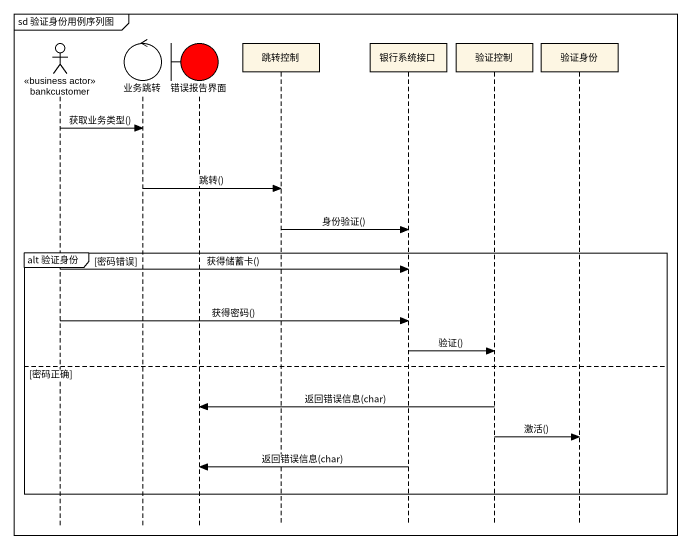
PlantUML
@startuml
mainframe sd 验证身份用例序列图
hide footbox
actor bankcustomer <<business actor>>
control 业务跳转
boundary 错误报告界面 #FF0000
participant 跳转控制
participant 银行系统接口
participant 验证控制
participant 验证身份

bankcustomer -> 业务跳转 : 获取业务类型()
业务跳转 -> 跳转控制 : 跳转()
跳转控制 -> 银行系统接口 : 身份验证()
group alt 验证身份 [密码错误]
  bankcustomer -> 银行系统接口 : 获得储蓄卡()
  bankcustomer -> 银行系统接口 : 获得密码()
  银行系统接口 -> 验证控制 : 验证()
else 密码正确
  验证控制 -> 错误报告界面 : 返回错误信息(char)
  验证控制 -> 验证身份 : 激活()
  银行系统接口 -> 错误报告界面 : 返回错误信息(char)
end
@enduml
